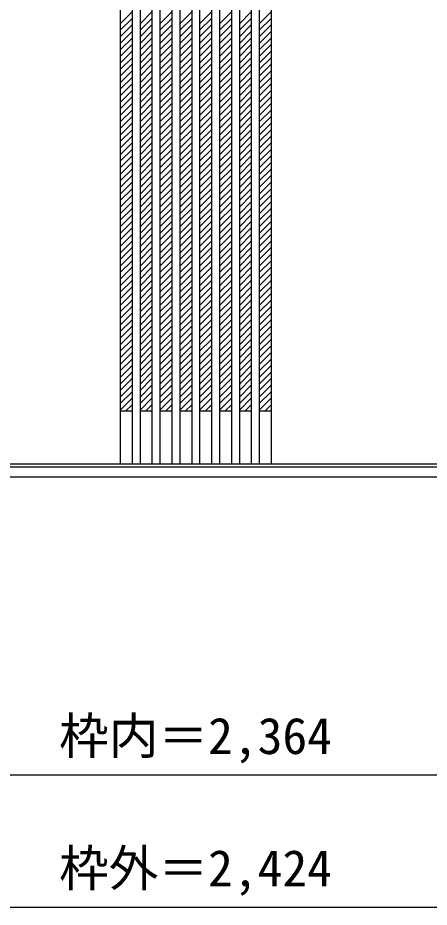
# Model space of a CAD drawing. Units: millimetres, scale not verified. Extents: x -1754 to 1222, y -1671 to 1041.
# Drawn here: x -266 to 355, y -1663 to -319 of the extents above; entities that cross this region are included whole.
import ezdxf
from ezdxf.enums import TextEntityAlignment as Align

# ---------------------------------------------------------------- set-up
doc = ezdxf.new("R2010")
doc.units = ezdxf.units.MM
doc.header["$LTSCALE"] = 30
doc.linetypes.add('DASHED1', pattern=[1.8, 1.2, -0.6])
doc.layers.add('0-0', color=4, linetype='DASHED1')
doc.layers.add('0-1_寸法', color=7, linetype='Continuous')
doc.styles.add('ＭＳ ゴシック', font='')
doc.styles.get('ＭＳ ゴシック').set_extended_font_data('MS Gothic')

msp = doc.modelspace()

# ---------------------------------------------------------------- linework, layer by layer
at = {"layer": '0-0', "color": 3, "linetype": 'Continuous'}
for p, q in [((-111.5, 989.73), (-111.5, -993.27)), ((-93.5, 989.73), (-93.5, -993.27)), ((-81.5, 989.73), (-81.5, -993.27)), ((-63.5, 989.73), (-63.5, -993.27)), ((-51.5, 989.73), (-51.5, -993.27)), ((-33.5, 989.73), (-33.5, -993.27)), ((-21.5, 989.73), (-21.5, -993.27)), ((-3.5, 989.73), (-3.5, -993.27)), ((8.5, 989.73), (8.5, -993.27)), ((26.5, 989.73), (26.5, -993.27)), ((38.5, 989.73), (38.5, -993.27)), ((56.5, 989.73), (56.5, -993.27)), ((68.5, 989.73), (68.5, -993.27)), ((86.5, 989.73), (86.5, -993.27)), ((98.5, 989.73), (98.5, -993.27)), ((116.5, 989.73), (116.5, -993.27)), ((-1179.5, -993.27), (1184.5, -993.27)), ((1184.5, -998.27), (-1179.5, -998.27)), ((1214.5, -1013.27), (-1209.5, -1013.27))]:
    msp.add_line(p, q, dxfattribs=at)
at = {"layer": '0-0'}
for p, q in [((-111.5, -328.1), (-93.5, -310.1)), ((-111.5, -338), (-93.5, -320)), ((-81.5, -328.1), (-63.5, -310.1)), ((-81.5, -338), (-63.5, -320)), ((-51.5, -328.1), (-33.5, -310.1)), ((-51.5, -338), (-33.5, -320)), ((-21.5, -328.1), (-3.5, -310.1)), ((-21.5, -338), (-3.5, -320)), ((8.5, -328.1), (26.5, -310.1)), ((8.5, -338), (26.5, -320)), ((38.5, -328.1), (56.5, -310.1)), ((38.5, -338), (56.5, -320)), ((68.5, -328.1), (86.5, -310.1)), ((68.5, -338), (86.5, -320)), ((98.5, -328.1), (116.5, -310.1)), ((98.5, -338), (116.5, -320)), ((-111.5, -347.9), (-93.5, -329.9)), ((-81.5, -347.9), (-63.5, -329.9)), ((-51.5, -347.9), (-33.5, -329.9)), ((-21.5, -347.9), (-3.5, -329.9)), ((8.5, -347.9), (26.5, -329.9)), ((38.5, -347.9), (56.5, -329.9)), ((68.5, -347.9), (86.5, -329.9)), ((98.5, -347.9), (116.5, -329.9)), ((-111.5, -357.8), (-93.5, -339.8)), ((-81.5, -357.8), (-63.5, -339.8)), ((-51.5, -357.8), (-33.5, -339.8)), ((-21.5, -357.8), (-3.5, -339.8)), ((8.5, -357.8), (26.5, -339.8)), ((38.5, -357.8), (56.5, -339.8)), ((68.5, -357.8), (86.5, -339.8)), ((98.5, -357.8), (116.5, -339.8)), ((-111.5, -367.7), (-93.5, -349.7)), ((-111.5, -377.6), (-93.5, -359.6)), ((-81.5, -367.7), (-63.5, -349.7)), ((-81.5, -377.6), (-63.5, -359.6)), ((-51.5, -367.7), (-33.5, -349.7)), ((-51.5, -377.6), (-33.5, -359.6)), ((-21.5, -367.7), (-3.5, -349.7)), ((-21.5, -377.6), (-3.5, -359.6)), ((8.5, -367.7), (26.5, -349.7)), ((8.5, -377.6), (26.5, -359.6)), ((38.5, -367.7), (56.5, -349.7)), ((38.5, -377.6), (56.5, -359.6)), ((68.5, -367.7), (86.5, -349.7)), ((68.5, -377.6), (86.5, -359.6)), ((98.5, -367.7), (116.5, -349.7)), ((98.5, -377.6), (116.5, -359.6)), ((-111.5, -387.49), (-93.5, -369.49)), ((-81.5, -387.49), (-63.5, -369.49)), ((-51.5, -387.49), (-33.5, -369.49)), ((-21.5, -387.49), (-3.5, -369.49)), ((8.5, -387.49), (26.5, -369.49)), ((38.5, -387.49), (56.5, -369.49)), ((68.5, -387.49), (86.5, -369.49)), ((98.5, -387.49), (116.5, -369.49)), ((-111.5, -397.39), (-93.5, -379.39)), ((-111.5, -407.29), (-93.5, -389.29)), ((-81.5, -397.39), (-63.5, -379.39)), ((-81.5, -407.29), (-63.5, -389.29)), ((-51.5, -397.39), (-33.5, -379.39)), ((-51.5, -407.29), (-33.5, -389.29)), ((-21.5, -397.39), (-3.5, -379.39)), ((-21.5, -407.29), (-3.5, -389.29)), ((8.5, -397.39), (26.5, -379.39)), ((8.5, -407.29), (26.5, -389.29)), ((38.5, -397.39), (56.5, -379.39)), ((38.5, -407.29), (56.5, -389.29)), ((68.5, -397.39), (86.5, -379.39)), ((68.5, -407.29), (86.5, -389.29)), ((98.5, -397.39), (116.5, -379.39)), ((98.5, -407.29), (116.5, -389.29)), ((-111.5, -417.19), (-93.5, -399.19)), ((-81.5, -417.19), (-63.5, -399.19)), ((-51.5, -417.19), (-33.5, -399.19)), ((-21.5, -417.19), (-3.5, -399.19)), ((8.5, -417.19), (26.5, -399.19)), ((38.5, -417.19), (56.5, -399.19)), ((68.5, -417.19), (86.5, -399.19)), ((98.5, -417.19), (116.5, -399.19)), ((-111.5, -427.09), (-93.5, -409.09)), ((-81.5, -427.09), (-63.5, -409.09)), ((-51.5, -427.09), (-33.5, -409.09)), ((-21.5, -427.09), (-3.5, -409.09)), ((8.5, -427.09), (26.5, -409.09)), ((38.5, -427.09), (56.5, -409.09)), ((68.5, -427.09), (86.5, -409.09)), ((98.5, -427.09), (116.5, -409.09)), ((-111.5, -436.99), (-93.5, -418.99)), ((-111.5, -446.89), (-93.5, -428.89)), ((-81.5, -436.99), (-63.5, -418.99)), ((-81.5, -446.89), (-63.5, -428.89)), ((-51.5, -436.99), (-33.5, -418.99)), ((-51.5, -446.89), (-33.5, -428.89)), ((-21.5, -436.99), (-3.5, -418.99)), ((-21.5, -446.89), (-3.5, -428.89)), ((8.5, -436.99), (26.5, -418.99)), ((8.5, -446.89), (26.5, -428.89)), ((38.5, -436.99), (56.5, -418.99)), ((38.5, -446.89), (56.5, -428.89)), ((68.5, -436.99), (86.5, -418.99)), ((68.5, -446.89), (86.5, -428.89)), ((98.5, -436.99), (116.5, -418.99)), ((98.5, -446.89), (116.5, -428.89)), ((-111.5, -456.79), (-93.5, -438.79)), ((-81.5, -456.79), (-63.5, -438.79)), ((-51.5, -456.79), (-33.5, -438.79)), ((-21.5, -456.79), (-3.5, -438.79)), ((8.5, -456.79), (26.5, -438.79)), ((38.5, -456.79), (56.5, -438.79)), ((68.5, -456.79), (86.5, -438.79)), ((98.5, -456.79), (116.5, -438.79)), ((-111.5, -466.69), (-93.5, -448.69)), ((-81.5, -466.69), (-63.5, -448.69)), ((-51.5, -466.69), (-33.5, -448.69)), ((-21.5, -466.69), (-3.5, -448.69)), ((8.5, -466.69), (26.5, -448.69)), ((38.5, -466.69), (56.5, -448.69)), ((68.5, -466.69), (86.5, -448.69)), ((98.5, -466.69), (116.5, -448.69)), ((-111.5, -476.59), (-93.5, -458.59)), ((-111.5, -486.49), (-93.5, -468.49)), ((-81.5, -476.59), (-63.5, -458.59)), ((-81.5, -486.49), (-63.5, -468.49)), ((-51.5, -476.59), (-33.5, -458.59)), ((-51.5, -486.49), (-33.5, -468.49)), ((-21.5, -476.59), (-3.5, -458.59)), ((-21.5, -486.49), (-3.5, -468.49)), ((8.5, -476.59), (26.5, -458.59)), ((8.5, -486.49), (26.5, -468.49)), ((38.5, -476.59), (56.5, -458.59)), ((38.5, -486.49), (56.5, -468.49)), ((68.5, -476.59), (86.5, -458.59)), ((68.5, -486.49), (86.5, -468.49)), ((98.5, -476.59), (116.5, -458.59)), ((98.5, -486.49), (116.5, -468.49)), ((-111.5, -496.39), (-93.5, -478.39)), ((-81.5, -496.39), (-63.5, -478.39)), ((-51.5, -496.39), (-33.5, -478.39)), ((-21.5, -496.39), (-3.5, -478.39)), ((8.5, -496.39), (26.5, -478.39)), ((38.5, -496.39), (56.5, -478.39)), ((68.5, -496.39), (86.5, -478.39)), ((98.5, -496.39), (116.5, -478.39)), ((-111.5, -506.29), (-93.5, -488.29)), ((-81.5, -506.29), (-63.5, -488.29)), ((-51.5, -506.29), (-33.5, -488.29)), ((-21.5, -506.29), (-3.5, -488.29)), ((8.5, -506.29), (26.5, -488.29)), ((38.5, -506.29), (56.5, -488.29)), ((68.5, -506.29), (86.5, -488.29)), ((98.5, -506.29), (116.5, -488.29)), ((-111.5, -516.19), (-93.5, -498.19)), ((-111.5, -526.09), (-93.5, -508.09)), ((-81.5, -516.19), (-63.5, -498.19)), ((-81.5, -526.09), (-63.5, -508.09)), ((-51.5, -516.19), (-33.5, -498.19)), ((-51.5, -526.09), (-33.5, -508.09)), ((-21.5, -516.19), (-3.5, -498.19)), ((-21.5, -526.09), (-3.5, -508.09)), ((8.5, -516.19), (26.5, -498.19)), ((8.5, -526.09), (26.5, -508.09)), ((38.5, -516.19), (56.5, -498.19)), ((38.5, -526.09), (56.5, -508.09)), ((68.5, -516.19), (86.5, -498.19)), ((68.5, -526.09), (86.5, -508.09)), ((98.5, -516.19), (116.5, -498.19)), ((98.5, -526.09), (116.5, -508.09)), ((-111.5, -535.99), (-93.5, -517.99)), ((-81.5, -535.99), (-63.5, -517.99)), ((-51.5, -535.99), (-33.5, -517.99)), ((-21.5, -535.99), (-3.5, -517.99)), ((8.5, -535.99), (26.5, -517.99)), ((38.5, -535.99), (56.5, -517.99)), ((68.5, -535.99), (86.5, -517.99)), ((98.5, -535.99), (116.5, -517.99)), ((-111.5, -545.89), (-93.5, -527.89)), ((-81.5, -545.89), (-63.5, -527.89)), ((-51.5, -545.89), (-33.5, -527.89)), ((-21.5, -545.89), (-3.5, -527.89)), ((8.5, -545.89), (26.5, -527.89)), ((38.5, -545.89), (56.5, -527.89)), ((68.5, -545.89), (86.5, -527.89)), ((98.5, -545.89), (116.5, -527.89)), ((-111.5, -555.79), (-93.5, -537.79)), ((-111.5, -565.69), (-93.5, -547.69)), ((-81.5, -555.79), (-63.5, -537.79)), ((-81.5, -565.69), (-63.5, -547.69)), ((-51.5, -555.79), (-33.5, -537.79)), ((-51.5, -565.69), (-33.5, -547.69)), ((-21.5, -555.79), (-3.5, -537.79)), ((-21.5, -565.69), (-3.5, -547.69)), ((8.5, -555.79), (26.5, -537.79)), ((8.5, -565.69), (26.5, -547.69)), ((38.5, -555.79), (56.5, -537.79)), ((38.5, -565.69), (56.5, -547.69)), ((68.5, -555.79), (86.5, -537.79)), ((68.5, -565.69), (86.5, -547.69)), ((98.5, -555.79), (116.5, -537.79)), ((98.5, -565.69), (116.5, -547.69)), ((-111.5, -575.58), (-93.5, -557.58)), ((-81.5, -575.58), (-63.5, -557.58)), ((-51.5, -575.58), (-33.5, -557.58)), ((-21.5, -575.58), (-3.5, -557.58)), ((8.5, -575.58), (26.5, -557.58)), ((38.5, -575.58), (56.5, -557.58)), ((68.5, -575.58), (86.5, -557.58)), ((98.5, -575.58), (116.5, -557.58)), ((-111.5, -585.48), (-93.5, -567.48)), ((-111.5, -595.38), (-93.5, -577.38)), ((-81.5, -585.48), (-63.5, -567.48)), ((-81.5, -595.38), (-63.5, -577.38)), ((-51.5, -585.48), (-33.5, -567.48)), ((-51.5, -595.38), (-33.5, -577.38)), ((-21.5, -585.48), (-3.5, -567.48)), ((-21.5, -595.38), (-3.5, -577.38)), ((8.5, -585.48), (26.5, -567.48)), ((8.5, -595.38), (26.5, -577.38)), ((38.5, -585.48), (56.5, -567.48)), ((38.5, -595.38), (56.5, -577.38)), ((68.5, -585.48), (86.5, -567.48)), ((68.5, -595.38), (86.5, -577.38)), ((98.5, -585.48), (116.5, -567.48)), ((98.5, -595.38), (116.5, -577.38)), ((-111.5, -605.28), (-93.5, -587.28)), ((-81.5, -605.28), (-63.5, -587.28)), ((-51.5, -605.28), (-33.5, -587.28)), ((-21.5, -605.28), (-3.5, -587.28)), ((8.5, -605.28), (26.5, -587.28)), ((38.5, -605.28), (56.5, -587.28)), ((68.5, -605.28), (86.5, -587.28)), ((98.5, -605.28), (116.5, -587.28)), ((-111.5, -615.18), (-93.5, -597.18)), ((-81.5, -615.18), (-63.5, -597.18)), ((-51.5, -615.18), (-33.5, -597.18)), ((-21.5, -615.18), (-3.5, -597.18)), ((8.5, -615.18), (26.5, -597.18)), ((38.5, -615.18), (56.5, -597.18)), ((68.5, -615.18), (86.5, -597.18)), ((98.5, -615.18), (116.5, -597.18)), ((-111.5, -625.08), (-93.5, -607.08)), ((-111.5, -634.98), (-93.5, -616.98)), ((-81.5, -625.08), (-63.5, -607.08)), ((-81.5, -634.98), (-63.5, -616.98)), ((-51.5, -625.08), (-33.5, -607.08)), ((-51.5, -634.98), (-33.5, -616.98)), ((-21.5, -625.08), (-3.5, -607.08)), ((-21.5, -634.98), (-3.5, -616.98)), ((8.5, -625.08), (26.5, -607.08)), ((8.5, -634.98), (26.5, -616.98)), ((38.5, -625.08), (56.5, -607.08)), ((38.5, -634.98), (56.5, -616.98)), ((68.5, -625.08), (86.5, -607.08)), ((68.5, -634.98), (86.5, -616.98)), ((98.5, -625.08), (116.5, -607.08)), ((98.5, -634.98), (116.5, -616.98)), ((-111.5, -644.88), (-93.5, -626.88)), ((-81.5, -644.88), (-63.5, -626.88)), ((-51.5, -644.88), (-33.5, -626.88)), ((-21.5, -644.88), (-3.5, -626.88)), ((8.5, -644.88), (26.5, -626.88)), ((38.5, -644.88), (56.5, -626.88)), ((68.5, -644.88), (86.5, -626.88)), ((98.5, -644.88), (116.5, -626.88)), ((-111.5, -654.78), (-93.5, -636.78)), ((-81.5, -654.78), (-63.5, -636.78)), ((-51.5, -654.78), (-33.5, -636.78)), ((-21.5, -654.78), (-3.5, -636.78)), ((8.5, -654.78), (26.5, -636.78)), ((38.5, -654.78), (56.5, -636.78)), ((68.5, -654.78), (86.5, -636.78)), ((98.5, -654.78), (116.5, -636.78)), ((-111.5, -664.68), (-93.5, -646.68)), ((-111.5, -674.58), (-93.5, -656.58)), ((-81.5, -664.68), (-63.5, -646.68)), ((-81.5, -674.58), (-63.5, -656.58)), ((-51.5, -664.68), (-33.5, -646.68)), ((-51.5, -674.58), (-33.5, -656.58)), ((-21.5, -664.68), (-3.5, -646.68)), ((-21.5, -674.58), (-3.5, -656.58)), ((8.5, -664.68), (26.5, -646.68)), ((8.5, -674.58), (26.5, -656.58)), ((38.5, -664.68), (56.5, -646.68)), ((38.5, -674.58), (56.5, -656.58)), ((68.5, -664.68), (86.5, -646.68)), ((68.5, -674.58), (86.5, -656.58)), ((98.5, -664.68), (116.5, -646.68)), ((98.5, -674.58), (116.5, -656.58)), ((-111.5, -684.48), (-93.5, -666.48)), ((-81.5, -684.48), (-63.5, -666.48)), ((-51.5, -684.48), (-33.5, -666.48)), ((-21.5, -684.48), (-3.5, -666.48)), ((8.5, -684.48), (26.5, -666.48)), ((38.5, -684.48), (56.5, -666.48)), ((68.5, -684.48), (86.5, -666.48)), ((98.5, -684.48), (116.5, -666.48)), ((-111.5, -694.38), (-93.5, -676.38)), ((-81.5, -694.38), (-63.5, -676.38)), ((-51.5, -694.38), (-33.5, -676.38)), ((-21.5, -694.38), (-3.5, -676.38)), ((8.5, -694.38), (26.5, -676.38)), ((38.5, -694.38), (56.5, -676.38)), ((68.5, -694.38), (86.5, -676.38)), ((98.5, -694.38), (116.5, -676.38)), ((-111.5, -704.28), (-93.5, -686.28)), ((-111.5, -714.18), (-93.5, -696.18)), ((-81.5, -704.28), (-63.5, -686.28)), ((-81.5, -714.18), (-63.5, -696.18)), ((-51.5, -704.28), (-33.5, -686.28)), ((-51.5, -714.18), (-33.5, -696.18)), ((-21.5, -704.28), (-3.5, -686.28)), ((-21.5, -714.18), (-3.5, -696.18)), ((8.5, -704.28), (26.5, -686.28)), ((8.5, -714.18), (26.5, -696.18)), ((38.5, -704.28), (56.5, -686.28)), ((38.5, -714.18), (56.5, -696.18)), ((68.5, -704.28), (86.5, -686.28)), ((68.5, -714.18), (86.5, -696.18)), ((98.5, -704.28), (116.5, -686.28)), ((98.5, -714.18), (116.5, -696.18)), ((-111.5, -724.08), (-93.5, -706.08)), ((-81.5, -724.08), (-63.5, -706.08)), ((-51.5, -724.08), (-33.5, -706.08)), ((-21.5, -724.08), (-3.5, -706.08)), ((8.5, -724.08), (26.5, -706.08)), ((38.5, -724.08), (56.5, -706.08)), ((68.5, -724.08), (86.5, -706.08)), ((98.5, -724.08), (116.5, -706.08)), ((-111.5, -733.98), (-93.5, -715.98)), ((-81.5, -733.98), (-63.5, -715.98)), ((-51.5, -733.98), (-33.5, -715.98)), ((-21.5, -733.98), (-3.5, -715.98)), ((8.5, -733.98), (26.5, -715.98)), ((38.5, -733.98), (56.5, -715.98)), ((68.5, -733.98), (86.5, -715.98)), ((98.5, -733.98), (116.5, -715.98)), ((-111.5, -743.88), (-93.5, -725.88)), ((-111.5, -753.78), (-93.5, -735.78)), ((-81.5, -743.88), (-63.5, -725.88)), ((-81.5, -753.78), (-63.5, -735.78)), ((-51.5, -743.88), (-33.5, -725.88)), ((-51.5, -753.78), (-33.5, -735.78)), ((-21.5, -743.88), (-3.5, -725.88)), ((-21.5, -753.78), (-3.5, -735.78)), ((8.5, -743.88), (26.5, -725.88)), ((8.5, -753.78), (26.5, -735.78)), ((38.5, -743.88), (56.5, -725.88)), ((38.5, -753.78), (56.5, -735.78)), ((68.5, -743.88), (86.5, -725.88)), ((68.5, -753.78), (86.5, -735.78)), ((98.5, -743.88), (116.5, -725.88)), ((98.5, -753.78), (116.5, -735.78)), ((-111.5, -763.68), (-93.5, -745.68)), ((-81.5, -763.68), (-63.5, -745.68)), ((-51.5, -763.68), (-33.5, -745.68)), ((-21.5, -763.68), (-3.5, -745.68)), ((8.5, -763.68), (26.5, -745.68)), ((38.5, -763.68), (56.5, -745.68)), ((68.5, -763.68), (86.5, -745.68)), ((98.5, -763.68), (116.5, -745.68)), ((-111.5, -773.57), (-93.5, -755.57)), ((-111.5, -783.47), (-93.5, -765.47)), ((-81.5, -773.57), (-63.5, -755.57)), ((-81.5, -783.47), (-63.5, -765.47)), ((-51.5, -773.57), (-33.5, -755.57)), ((-51.5, -783.47), (-33.5, -765.47)), ((-21.5, -773.57), (-3.5, -755.57)), ((-21.5, -783.47), (-3.5, -765.47)), ((8.5, -773.57), (26.5, -755.57)), ((8.5, -783.47), (26.5, -765.47)), ((38.5, -773.57), (56.5, -755.57)), ((38.5, -783.47), (56.5, -765.47)), ((68.5, -773.57), (86.5, -755.57)), ((68.5, -783.47), (86.5, -765.47)), ((98.5, -773.57), (116.5, -755.57)), ((98.5, -783.47), (116.5, -765.47)), ((-111.5, -793.37), (-93.5, -775.37)), ((-81.5, -793.37), (-63.5, -775.37)), ((-51.5, -793.37), (-33.5, -775.37)), ((-21.5, -793.37), (-3.5, -775.37)), ((8.5, -793.37), (26.5, -775.37)), ((38.5, -793.37), (56.5, -775.37)), ((68.5, -793.37), (86.5, -775.37)), ((98.5, -793.37), (116.5, -775.37)), ((-111.5, -803.27), (-93.5, -785.27)), ((-81.5, -803.27), (-63.5, -785.27)), ((-51.5, -803.27), (-33.5, -785.27)), ((-21.5, -803.27), (-3.5, -785.27)), ((8.5, -803.27), (26.5, -785.27)), ((38.5, -803.27), (56.5, -785.27)), ((68.5, -803.27), (86.5, -785.27)), ((98.5, -803.27), (116.5, -785.27)), ((-111.5, -813.17), (-93.5, -795.17)), ((-111.5, -823.07), (-93.5, -805.07)), ((-81.5, -813.17), (-63.5, -795.17)), ((-81.5, -823.07), (-63.5, -805.07)), ((-51.5, -813.17), (-33.5, -795.17)), ((-51.5, -823.07), (-33.5, -805.07)), ((-21.5, -813.17), (-3.5, -795.17)), ((-21.5, -823.07), (-3.5, -805.07)), ((8.5, -813.17), (26.5, -795.17)), ((8.5, -823.07), (26.5, -805.07)), ((38.5, -813.17), (56.5, -795.17)), ((38.5, -823.07), (56.5, -805.07)), ((68.5, -813.17), (86.5, -795.17)), ((68.5, -823.07), (86.5, -805.07)), ((98.5, -813.17), (116.5, -795.17)), ((98.5, -823.07), (116.5, -805.07)), ((-111.5, -832.97), (-93.5, -814.97)), ((-81.5, -832.97), (-63.5, -814.97)), ((-51.5, -832.97), (-33.5, -814.97)), ((-21.5, -832.97), (-3.5, -814.97)), ((8.5, -832.97), (26.5, -814.97)), ((38.5, -832.97), (56.5, -814.97)), ((68.5, -832.97), (86.5, -814.97)), ((98.5, -832.97), (116.5, -814.97)), ((-111.5, -842.87), (-93.5, -824.87)), ((-81.5, -842.87), (-63.5, -824.87)), ((-51.5, -842.87), (-33.5, -824.87)), ((-21.5, -842.87), (-3.5, -824.87)), ((8.5, -842.87), (26.5, -824.87)), ((38.5, -842.87), (56.5, -824.87)), ((68.5, -842.87), (86.5, -824.87)), ((98.5, -842.87), (116.5, -824.87)), ((-111.5, -852.77), (-93.5, -834.77)), ((-111.5, -862.67), (-93.5, -844.67)), ((-81.5, -852.77), (-63.5, -834.77)), ((-81.5, -862.67), (-63.5, -844.67)), ((-51.5, -852.77), (-33.5, -834.77)), ((-51.5, -862.67), (-33.5, -844.67)), ((-21.5, -852.77), (-3.5, -834.77)), ((-21.5, -862.67), (-3.5, -844.67)), ((8.5, -852.77), (26.5, -834.77)), ((8.5, -862.67), (26.5, -844.67)), ((38.5, -852.77), (56.5, -834.77)), ((38.5, -862.67), (56.5, -844.67)), ((68.5, -852.77), (86.5, -834.77)), ((68.5, -862.67), (86.5, -844.67)), ((98.5, -852.77), (116.5, -834.77)), ((98.5, -862.67), (116.5, -844.67)), ((-111.5, -872.57), (-93.5, -854.57)), ((-81.5, -872.57), (-63.5, -854.57)), ((-51.5, -872.57), (-33.5, -854.57)), ((-21.5, -872.57), (-3.5, -854.57)), ((8.5, -872.57), (26.5, -854.57)), ((38.5, -872.57), (56.5, -854.57)), ((68.5, -872.57), (86.5, -854.57)), ((98.5, -872.57), (116.5, -854.57)), ((-111.5, -882.47), (-93.5, -864.47)), ((-81.5, -882.47), (-63.5, -864.47)), ((-51.5, -882.47), (-33.5, -864.47)), ((-21.5, -882.47), (-3.5, -864.47)), ((8.5, -882.47), (26.5, -864.47)), ((38.5, -882.47), (56.5, -864.47)), ((68.5, -882.47), (86.5, -864.47)), ((98.5, -882.47), (116.5, -864.47)), ((-111.5, -892.37), (-93.5, -874.37)), ((-111.5, -902.27), (-93.5, -884.27)), ((-81.5, -892.37), (-63.5, -874.37)), ((-81.5, -902.27), (-63.5, -884.27)), ((-51.5, -892.37), (-33.5, -874.37)), ((-51.5, -902.27), (-33.5, -884.27)), ((-21.5, -892.37), (-3.5, -874.37)), ((-21.5, -902.27), (-3.5, -884.27)), ((8.5, -892.37), (26.5, -874.37)), ((8.5, -902.27), (26.5, -884.27)), ((38.5, -892.37), (56.5, -874.37)), ((38.5, -902.27), (56.5, -884.27)), ((68.5, -892.37), (86.5, -874.37)), ((68.5, -902.27), (86.5, -884.27)), ((98.5, -892.37), (116.5, -874.37)), ((98.5, -902.27), (116.5, -884.27)), ((-111.5, -912.17), (-93.5, -894.17)), ((-81.5, -912.17), (-63.5, -894.17)), ((-51.5, -912.17), (-33.5, -894.17)), ((-21.5, -912.17), (-3.5, -894.17)), ((8.5, -912.17), (26.5, -894.17)), ((38.5, -912.17), (56.5, -894.17)), ((68.5, -912.17), (86.5, -894.17)), ((98.5, -912.17), (116.5, -894.17)), ((-102.7, -913.27), (-93.5, -904.07)), ((-72.7, -913.27), (-63.5, -904.07)), ((-42.7, -913.27), (-33.5, -904.07)), ((-12.7, -913.27), (-3.5, -904.07)), ((17.3, -913.27), (26.5, -904.07)), ((47.3, -913.27), (56.5, -904.07)), ((77.3, -913.27), (86.5, -904.07)), ((107.3, -913.27), (116.5, -904.07))]:
    msp.add_line(p, q, dxfattribs=at)
at = {"layer": '0-0', "color": 7, "linetype": 'Continuous'}
for p, q in [((-111.5, -913.27), (-93.5, -913.27)), ((-81.5, -913.27), (-63.5, -913.27)), ((-51.5, -913.27), (-33.5, -913.27)), ((-21.5, -913.27), (-3.5, -913.27)), ((8.5, -913.27), (26.5, -913.27)), ((38.5, -913.27), (56.5, -913.27)), ((68.5, -913.27), (86.5, -913.27)), ((98.5, -913.27), (116.5, -913.27))]:
    msp.add_line(p, q, dxfattribs=at)
at = {"layer": '0-1_寸法', "color": 4}
for points in [[(-1209.5, -1663.27), (1214.5, -1663.27), (1214.5, -1063.27)], [(-1179.5, -1463.27), (1184.5, -1463.27), (1184.5, -1063.27)]]:
    msp.add_lwpolyline(points, dxfattribs=at)

# ---------------------------------------------------------------- texts
at = {"layer": '0-1_寸法', "style": 'ＭＳ ゴシック'}
for s, p in [('枠内＝2,364', (-203.75, -1448.27)), ('枠外＝2,424', (-203.75, -1648.27))]:
    msp.add_text(s, height=54.99, dxfattribs=at).set_placement(p, align=Align.BOTTOM_LEFT)

doc.saveas('drawing.dxf')
